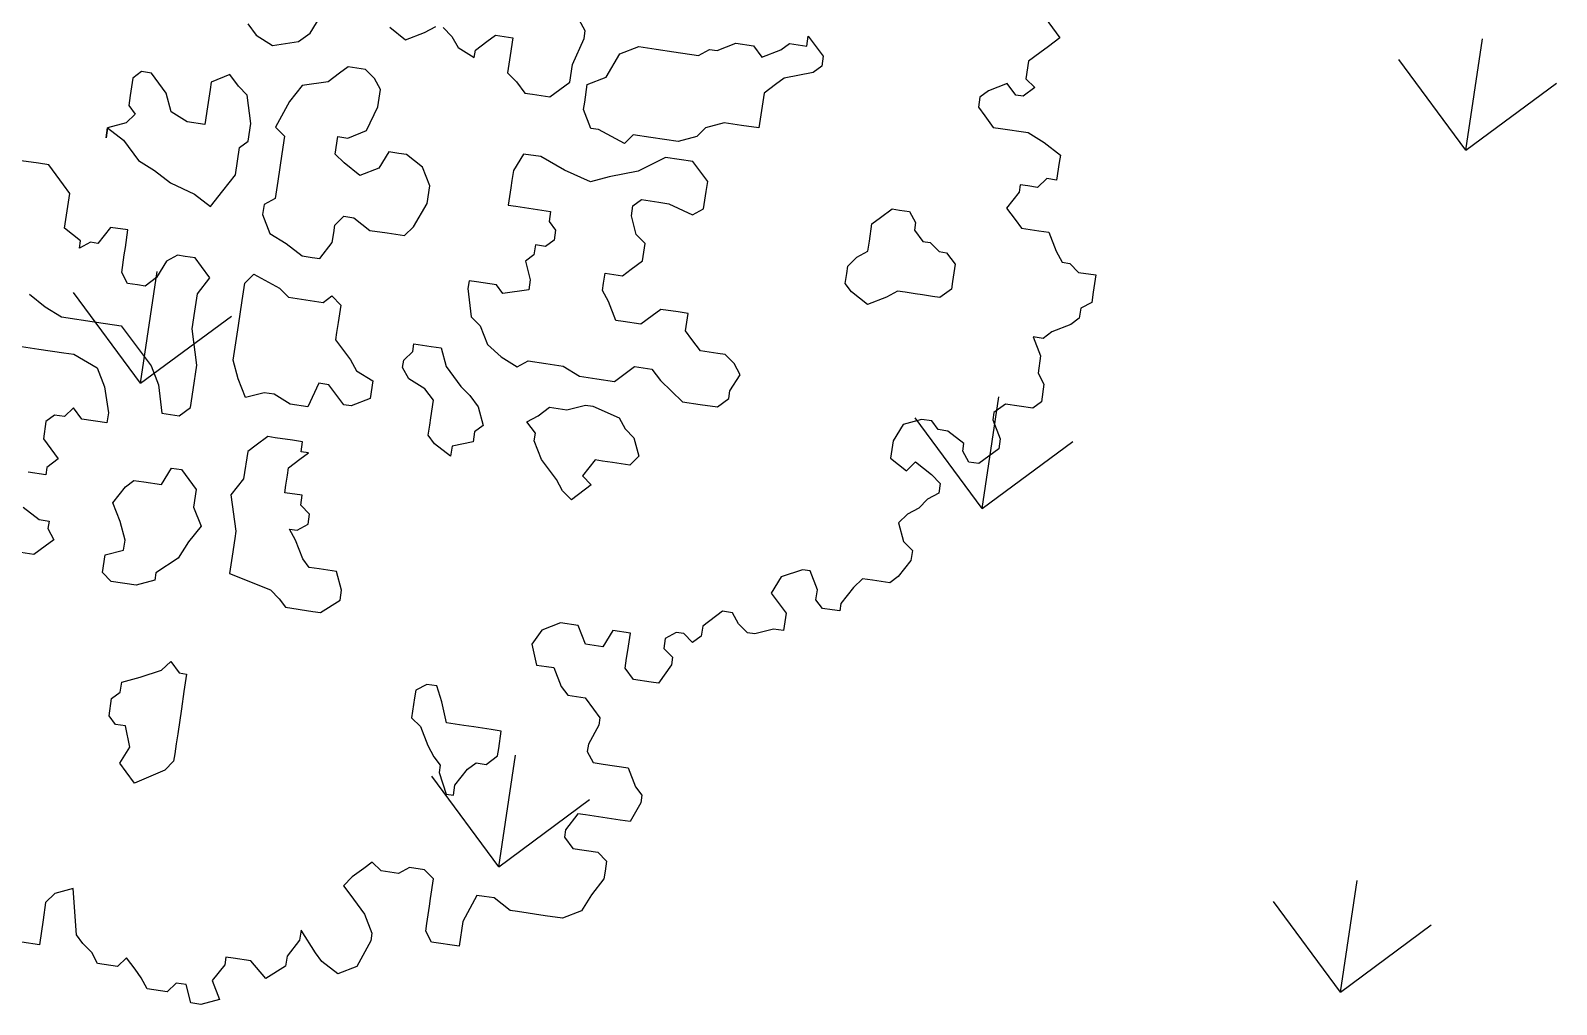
# Model space of a CAD drawing. Header units: millimetres. Extents: x 338 to 506, y 179 to 335.
# Drawn here: x 358.48 to 363.63, y 211.93 to 215.21 of the extents above; entities that cross this region are included whole.
import ezdxf

# ---------------------------------------------------------------- set-up
doc = ezdxf.new("R2010")
doc.units = ezdxf.units.MM
for name, color, linetype in [('ANDEN', 251, 'Continuous'), ('ARBOL-TOP', 3, 'Continuous'), ('MUROS', 32, 'Continuous')]:
    doc.layers.add(name, color=color, linetype=linetype)

# ---------------------------------------------------------------- blocks, each defined once
blk = doc.blocks.new('*X894')
at = {"color": 0}
for p, q in [((26.895, 131.2898), (27.1644, 131.5592)), ((26.895, 131.2898), (27.1644, 131.0203)), ((26.895, 131.2898), (27.276, 131.2898)), ((25.4581, 129.8529), (25.7275, 130.1223)), ((25.4581, 129.8529), (25.7275, 129.5835)), ((25.4581, 129.8529), (25.8391, 129.8529)), ((26.895, 128.4161), (27.1644, 128.6855)), ((26.895, 128.4161), (27.1644, 128.1467)), ((26.895, 128.4161), (27.276, 128.4161)), ((25.4581, 126.9792), (25.7275, 127.2486)), ((28.3318, 126.9792), (28.6012, 127.2486)), ((25.4581, 126.9792), (25.7275, 126.7098)), ((25.4581, 126.9792), (25.8391, 126.9792)), ((28.3318, 126.9792), (28.6012, 126.7098)), ((28.3318, 126.9792), (28.7128, 126.9792))]:
    blk.add_line(p, q, dxfattribs=at)
blk = doc.blocks.new('ARBOLITO')
at = {"linetype": 'ByBlock'}
for points in [[(463.3185, 69.1589), (463.333, 69.1444), (463.3247, 69.1361), (463.3185, 69.1298), (463.3102, 69.1215), (463.3102, 69.107), (463.3185, 69.1008), (463.3102, 69.0924), (463.3039, 69.0924), (463.2956, 69.1008), (463.2811, 69.0924), (463.2749, 69.0862), (463.2749, 69.0779), (463.2811, 69.0717), (463.2894, 69.0633), (463.2956, 69.0633), (463.3185, 69.0633), (463.333, 69.0571), (463.3476, 69.0488), (463.3476, 69.0426), (463.3476, 69.028), (463.3393, 69.028), (463.333, 69.0197), (463.3247, 69.0197), (463.3185, 69.0197), (463.3185, 69.0135), (463.3102, 68.9989), (463.3185, 68.9906), (463.3247, 68.9844), (463.3393, 68.9844), (463.3476, 68.9844), (463.3559, 68.9698), (463.3621, 68.9615), (463.3684, 68.9615), (463.3767, 68.9553), (463.3912, 68.9553), (463.3912, 68.9408), (463.3912, 68.9324), (463.3829, 68.9262), (463.3829, 68.9179), (463.3767, 68.9117), (463.3621, 68.9034), (463.3559, 68.8971), (463.3476, 68.8971), (463.3559, 68.8826), (463.3559, 68.868), (463.3621, 68.8597), (463.3621, 68.8452), (463.3559, 68.8389), (463.333, 68.8389), (463.3247, 68.8306), (463.3247, 68.8244), (463.333, 68.8098), (463.333, 68.8015), (463.3185, 68.787), (463.3102, 68.787), (463.3039, 68.7953), (463.3039, 68.8015), (463.2894, 68.8098), (463.2811, 68.8098), (463.2749, 68.8161), (463.2665, 68.8161), (463.252, 68.8098), (463.2458, 68.7953), (463.2458, 68.7808), (463.2603, 68.7724), (463.2665, 68.7808), (463.2811, 68.7724), (463.2894, 68.7662), (463.2894, 68.7579), (463.2811, 68.7517), (463.2749, 68.7434), (463.2665, 68.7371), (463.2603, 68.7288), (463.2665, 68.7143), (463.2749, 68.708), (463.2749, 68.6997), (463.2665, 68.6852), (463.2603, 68.6789), (463.2458, 68.6789), (463.2375, 68.6789), (463.2312, 68.6706), (463.2229, 68.6561), (463.2229, 68.6498), (463.2167, 68.6498), (463.2084, 68.6498), (463.2021, 68.6561), (463.2021, 68.6644), (463.1938, 68.6789), (463.1876, 68.6789), (463.171, 68.6706), (463.1647, 68.6561), (463.1793, 68.6415), (463.1793, 68.627), (463.171, 68.627), (463.1564, 68.6208), (463.1502, 68.6208), (463.1419, 68.627), (463.1356, 68.6353), (463.1273, 68.6353), (463.1128, 68.6208), (463.1128, 68.6124), (463.1065, 68.6062), (463.0982, 68.6124), (463.092, 68.6124), (463.0837, 68.6062), (463.0837, 68.5979), (463.092, 68.5917), (463.092, 68.5854), (463.0837, 68.5688), (463.0775, 68.5688), (463.0629, 68.5688), (463.0546, 68.5771), (463.0546, 68.5854), (463.0546, 68.5917), (463.0546, 68.6062), (463.0401, 68.6062), (463.0338, 68.5917), (463.0193, 68.5917), (463.011, 68.6062), (462.9964, 68.6062), (462.9819, 68.5979), (462.9756, 68.5854), (462.9819, 68.5688), (462.9902, 68.5688), (462.9964, 68.5688), (463.0047, 68.5543), (463.011, 68.548), (463.0255, 68.548), (463.0338, 68.5397), (463.0401, 68.5335), (463.0401, 68.5273), (463.0338, 68.5106), (463.0338, 68.5044), (463.0401, 68.4961), (463.0484, 68.4961), (463.0691, 68.4961), (463.0775, 68.4815), (463.0837, 68.4753), (463.0837, 68.4691), (463.0775, 68.4524), (463.0691, 68.4524), (463.0546, 68.4524), (463.0401, 68.4524), (463.0338, 68.4524), (463.0255, 68.4379), (463.0255, 68.4317), (463.0338, 68.4234), (463.0546, 68.4234), (463.0629, 68.4171), (463.0629, 68.4088), (463.0629, 68.4026), (463.0546, 68.388), (463.0484, 68.3735), (463.0338, 68.3652), (463.0193, 68.3652), (462.9964, 68.3652), (462.9902, 68.3652), (462.9756, 68.3735), (462.9673, 68.3735), (462.9611, 68.3735), (462.9528, 68.3506), (462.9528, 68.3299), (462.9299, 68.3299), (462.9237, 68.3382), (462.9237, 68.3444), (462.9237, 68.3589), (462.9237, 68.3652), (462.9237, 68.3818), (462.9154, 68.388), (462.9029, 68.388), (462.8946, 68.3818), (462.8801, 68.3818), (462.8717, 68.388), (462.8655, 68.3818), (462.8572, 68.3735), (462.851, 68.3652), (462.8572, 68.3589), (462.8717, 68.3444), (462.8801, 68.3299), (462.8801, 68.3236), (462.8717, 68.3008), (462.8572, 68.2925), (462.8427, 68.3008), (462.8364, 68.307), (462.8219, 68.3236), (462.8219, 68.3153), (462.8136, 68.3008), (462.8136, 68.2925), (462.799, 68.28), (462.7845, 68.2925), (462.7699, 68.2925), (462.7637, 68.2925), (462.7637, 68.2862), (462.7554, 68.2717), (462.7637, 68.2571), (462.7491, 68.2509), (462.7408, 68.2509), (462.7346, 68.2654), (462.7263, 68.2654), (462.7201, 68.2571), (462.7034, 68.2571), (462.6972, 68.2654), (462.691, 68.2717), (462.6827, 68.28), (462.6764, 68.2717), (462.6598, 68.2717), (462.6536, 68.28), (462.6453, 68.2862), (462.639, 68.2925), (462.6307, 68.3299), (462.6162, 68.3236), (462.6099, 68.3153), (462.6099, 68.3008), (462.6099, 68.28), (462.5954, 68.28)], [(463.3185, 69.1589), (463.333, 69.1444), (463.3247, 69.1361), (463.3185, 69.1298), (463.3102, 69.1215), (463.3102, 69.107), (463.3185, 69.1008), (463.3102, 69.0924), (463.3039, 69.0924), (463.2956, 69.1008), (463.2811, 69.0924), (463.2749, 69.0862), (463.2749, 69.0779), (463.2811, 69.0717), (463.2894, 69.0633), (463.2956, 69.0633), (463.3185, 69.0633), (463.333, 69.0571), (463.3476, 69.0488), (463.3476, 69.0426), (463.3476, 69.028), (463.3393, 69.028), (463.333, 69.0197), (463.3247, 69.0197), (463.3185, 69.0197), (463.3185, 69.0135), (463.3102, 68.9989), (463.3185, 68.9906), (463.3247, 68.9844), (463.3393, 68.9844), (463.3476, 68.9844), (463.3559, 68.9698), (463.3621, 68.9615), (463.3684, 68.9615), (463.3767, 68.9553), (463.3912, 68.9553), (463.3912, 68.9408), (463.3912, 68.9324), (463.3829, 68.9262), (463.3829, 68.9179), (463.3767, 68.9117), (463.3621, 68.9034), (463.3559, 68.8971), (463.3476, 68.8971), (463.3559, 68.8826), (463.3559, 68.868), (463.3621, 68.8597), (463.3621, 68.8452), (463.3559, 68.8389), (463.333, 68.8389), (463.3247, 68.8306), (463.3247, 68.8244), (463.333, 68.8098), (463.333, 68.8015), (463.3185, 68.787), (463.3102, 68.787), (463.3039, 68.7953), (463.3039, 68.8015), (463.2894, 68.8098), (463.2811, 68.8098), (463.2749, 68.8161), (463.2665, 68.8161), (463.252, 68.8098), (463.2458, 68.7953), (463.2458, 68.7808), (463.2603, 68.7724), (463.2665, 68.7808), (463.2811, 68.7724), (463.2894, 68.7662), (463.2894, 68.7579), (463.2811, 68.7517), (463.2749, 68.7434), (463.2665, 68.7371), (463.2603, 68.7288), (463.2665, 68.7143), (463.2749, 68.708), (463.2749, 68.6997), (463.2665, 68.6852), (463.2603, 68.6789), (463.2458, 68.6789), (463.2375, 68.6789), (463.2312, 68.6706), (463.2229, 68.6561), (463.2229, 68.6498), (463.2167, 68.6498), (463.2084, 68.6498), (463.2021, 68.6561), (463.2021, 68.6644), (463.1938, 68.6789), (463.1876, 68.6789), (463.171, 68.6706), (463.1647, 68.6561), (463.1793, 68.6415), (463.1793, 68.627), (463.171, 68.627), (463.1564, 68.6208), (463.1502, 68.6208), (463.1419, 68.627), (463.1356, 68.6353), (463.1273, 68.6353), (463.1128, 68.6208), (463.1128, 68.6124), (463.1065, 68.6062), (463.0982, 68.6124), (463.092, 68.6124), (463.0837, 68.6062), (463.0837, 68.5979), (463.092, 68.5917), (463.092, 68.5854), (463.0837, 68.5688), (463.0775, 68.5688), (463.0629, 68.5688), (463.0546, 68.5771), (463.0546, 68.5854), (463.0546, 68.5917), (463.0546, 68.6062), (463.0401, 68.6062), (463.0338, 68.5917), (463.0193, 68.5917), (463.011, 68.6062), (462.9964, 68.6062), (462.9819, 68.5979), (462.9756, 68.5854), (462.9819, 68.5688), (462.9902, 68.5688), (462.9964, 68.5688), (463.0047, 68.5543), (463.011, 68.548), (463.0255, 68.548), (463.0338, 68.5397), (463.0401, 68.5335), (463.0401, 68.5273), (463.0338, 68.5106), (463.0338, 68.5044), (463.0401, 68.4961), (463.0484, 68.4961), (463.0691, 68.4961), (463.0775, 68.4815), (463.0837, 68.4753), (463.0837, 68.4691), (463.0775, 68.4524), (463.0691, 68.4524), (463.0546, 68.4524), (463.0401, 68.4524), (463.0338, 68.4524), (463.0255, 68.4379), (463.0255, 68.4317), (463.0338, 68.4234), (463.0546, 68.4234), (463.0629, 68.4171), (463.0629, 68.4088), (463.0629, 68.4026), (463.0546, 68.388), (463.0484, 68.3735), (463.0338, 68.3652), (463.0193, 68.3652), (462.9964, 68.3652), (462.9902, 68.3652), (462.9756, 68.3735), (462.9673, 68.3735), (462.9611, 68.3735), (462.9528, 68.3506), (462.9528, 68.3299), (462.9299, 68.3299), (462.9237, 68.3382), (462.9237, 68.3444), (462.9237, 68.3589), (462.9237, 68.3652), (462.9237, 68.3818), (462.9154, 68.388), (462.9029, 68.388), (462.8946, 68.3818), (462.8801, 68.3818), (462.8717, 68.388), (462.8655, 68.3818), (462.8572, 68.3735), (462.851, 68.3652), (462.8572, 68.3589), (462.8717, 68.3444), (462.8801, 68.3299), (462.8801, 68.3236), (462.8717, 68.3008), (462.8572, 68.2925), (462.8427, 68.3008), (462.8364, 68.307), (462.8219, 68.3236), (462.8219, 68.3153), (462.8136, 68.3008), (462.8136, 68.2925), (462.799, 68.28), (462.7845, 68.2925), (462.7699, 68.2925), (462.7637, 68.2925), (462.7637, 68.2862), (462.7554, 68.2717), (462.7637, 68.2571), (462.7491, 68.2509), (462.7408, 68.2509), (462.7346, 68.2654), (462.7263, 68.2654), (462.7201, 68.2571), (462.7034, 68.2571), (462.6972, 68.2654), (462.691, 68.2717), (462.6827, 68.28), (462.6764, 68.2717), (462.6598, 68.2717), (462.6536, 68.28), (462.6453, 68.2862), (462.639, 68.2925), (462.6307, 68.3299), (462.6162, 68.3236), (462.6099, 68.3153), (462.6099, 68.3008), (462.6099, 68.28), (462.5954, 68.28)], [(462.6681, 69.0571), (462.6764, 69.0488), (462.691, 69.0426), (462.7117, 69.0488), (462.7201, 69.0571), (462.7263, 69.0717)], [(462.7845, 69.0717), (462.799, 69.0633), (462.8136, 69.0717), (462.8219, 69.0779)], [(462.8281, 69.0779), (462.8364, 69.0717), (462.8427, 69.0633), (462.8572, 69.0571), (462.8572, 69.0633), (462.8655, 69.0717), (462.8717, 69.0779), (462.8863, 69.0779), (462.8863, 69.0633), (462.8863, 69.0488), (462.8946, 69.0426), (462.9029, 69.0343), (462.9091, 69.0343), (462.9237, 69.0343), (462.9382, 69.0488), (462.9382, 69.0633), (462.9445, 69.0862), (462.9445, 69.0924), (462.9382, 69.1008)], [(462.6681, 69.0571), (462.6764, 69.0488), (462.691, 69.0426), (462.7117, 69.0488), (462.7201, 69.0571), (462.7263, 69.0717)], [(462.7845, 69.0717), (462.799, 69.0633), (462.8136, 69.0717), (462.8219, 69.0779)], [(462.8281, 69.0779), (462.8364, 69.0717), (462.8427, 69.0633), (462.8572, 69.0571), (462.8572, 69.0633), (462.8655, 69.0717), (462.8717, 69.0779), (462.8863, 69.0779), (462.8863, 69.0633), (462.8863, 69.0488), (462.8946, 69.0426), (462.9029, 69.0343), (462.9091, 69.0343), (462.9237, 69.0343), (462.9382, 69.0488), (462.9382, 69.0633), (462.9445, 69.0862), (462.9445, 69.0924), (462.9382, 69.1008)], [(462.9611, 69.0135), (462.9528, 69.028), (462.9528, 69.0343), (462.9528, 69.0488), (462.9673, 69.0571), (462.9756, 69.0779), (462.9902, 69.0862), (463.0047, 69.0862), (463.0193, 69.0862), (463.0401, 69.0862), (463.0484, 69.0924), (463.0546, 69.0924), (463.0691, 69.1008), (463.0837, 69.1008), (463.092, 69.0924), (463.1065, 69.1008), (463.1128, 69.107), (463.1273, 69.107), (463.1273, 69.1153), (463.1419, 69.1008), (463.1419, 69.0924), (463.1356, 69.0862), (463.1128, 69.0779), (463.1065, 69.0717), (463.0982, 69.0633), (463.0982, 69.0488), (463.0982, 69.0343), (463.0837, 69.0343), (463.0691, 69.0343), (463.0546, 69.028), (463.0484, 69.0197), (463.0338, 69.0135), (463.011, 69.0135), (462.9964, 69.0135), (462.9902, 69.0052), (462.9673, 69.0135), (462.9611, 69.0135), (462.9611, 69.0135)], [(462.9611, 69.0135), (462.9528, 69.028), (462.9528, 69.0343), (462.9528, 69.0488), (462.9673, 69.0571), (462.9756, 69.0779), (462.9902, 69.0862), (463.0047, 69.0862), (463.0193, 69.0862), (463.0401, 69.0862), (463.0484, 69.0924), (463.0546, 69.0924), (463.0691, 69.1008), (463.0837, 69.1008), (463.092, 69.0924), (463.1065, 69.1008), (463.1128, 69.107), (463.1273, 69.107), (463.1273, 69.1153), (463.1419, 69.1008), (463.1419, 69.0924), (463.1356, 69.0862), (463.1128, 69.0779), (463.1065, 69.0717), (463.0982, 69.0633), (463.0982, 69.0488), (463.0982, 69.0343), (463.0837, 69.0343), (463.0691, 69.0343), (463.0546, 69.028), (463.0484, 69.0197), (463.0338, 69.0135), (463.011, 69.0135), (462.9964, 69.0135), (462.9902, 69.0052), (462.9673, 69.0135), (462.9611, 69.0135)], [(462.7034, 68.9034), (462.7117, 68.8888), (462.7263, 68.8826), (462.7408, 68.8743), (462.7491, 68.8743), (462.7554, 68.8743), (462.7637, 68.8888), (462.7637, 68.8971), (462.7637, 68.9034), (462.7699, 68.9117), (462.7782, 68.9117), (462.7928, 68.9034), (462.8073, 68.9034), (462.8219, 68.9034), (462.8281, 68.9117), (462.8364, 68.9324), (462.8364, 68.947), (462.8281, 68.9615), (462.8136, 68.9698), (462.8073, 68.9698), (462.799, 68.9698), (462.7928, 68.9553), (462.7782, 68.947), (462.7637, 68.9553), (462.7554, 68.9615), (462.7554, 68.9761), (462.7637, 68.9761), (462.7782, 68.9844), (462.7845, 69.0052), (462.7845, 69.0197), (462.7782, 69.028), (462.7699, 69.0343), (462.7554, 69.0343), (462.7491, 69.028), (462.7408, 69.0197), (462.7201, 69.0135), (462.7117, 68.9989), (462.7034, 68.9761), (462.7117, 68.9698), (462.7117, 68.9553), (462.7117, 68.9324), (462.7117, 68.9179), (462.7034, 68.9117), (462.7034, 68.9034), (462.7034, 68.9034)], [(462.7034, 68.9034), (462.7117, 68.8888), (462.7263, 68.8826), (462.7408, 68.8743), (462.7491, 68.8743), (462.7554, 68.8743), (462.7637, 68.8888), (462.7637, 68.8971), (462.7637, 68.9034), (462.7699, 68.9117), (462.7782, 68.9117), (462.7928, 68.9034), (462.8073, 68.9034), (462.8219, 68.9034), (462.8281, 68.9117), (462.8364, 68.9324), (462.8364, 68.947), (462.8281, 68.9615), (462.8136, 68.9698), (462.8073, 68.9698), (462.799, 68.9698), (462.7928, 68.9553), (462.7782, 68.947), (462.7637, 68.9553), (462.7554, 68.9615), (462.7554, 68.9761), (462.7637, 68.9761), (462.7782, 68.9844), (462.7845, 69.0052), (462.7845, 69.0197), (462.7782, 69.028), (462.7699, 69.0343), (462.7554, 69.0343), (462.7491, 69.028), (462.7408, 69.0197), (462.7201, 69.0135), (462.7117, 68.9989), (462.7034, 68.9761), (462.7117, 68.9698), (462.7117, 68.9553), (462.7117, 68.9324), (462.7117, 68.9179), (462.7034, 68.9117), (462.7034, 68.9034)], [(462.5663, 68.9553), (462.5808, 68.947), (462.5954, 68.9324), (462.6099, 68.9262), (462.6245, 68.9179), (462.6453, 68.9117), (462.6598, 68.9034), (462.6681, 68.9179), (462.6764, 68.9324), (462.6764, 68.9553), (462.6827, 68.9615), (462.6827, 68.9761), (462.6764, 68.9989), (462.6681, 69.0052), (462.6598, 69.0135), (462.6453, 69.0052), (462.6453, 68.9989), (462.6453, 68.9844), (462.6453, 68.9698), (462.6307, 68.9698), (462.6162, 68.9761), (462.6099, 68.9906), (462.5954, 69.0052), (462.5871, 69.0052), (462.5808, 68.9989), (462.5808, 68.9844), (462.5808, 68.9761), (462.5871, 68.9698), (462.5808, 68.9615), (462.5663, 68.9553), (462.5663, 68.947), (462.5663, 68.9553), (462.5663, 68.9553)], [(462.5663, 68.9553), (462.5808, 68.947), (462.5954, 68.9324), (462.6099, 68.9262), (462.6245, 68.9179), (462.6453, 68.9117), (462.6598, 68.9034), (462.6681, 68.9179), (462.6764, 68.9324), (462.6764, 68.9553), (462.6827, 68.9615), (462.6827, 68.9761), (462.6764, 68.9989), (462.6681, 69.0052), (462.6598, 69.0135), (462.6453, 69.0052), (462.6453, 68.9989), (462.6453, 68.9844), (462.6453, 68.9698), (462.6307, 68.9698), (462.6162, 68.9761), (462.6099, 68.9906), (462.5954, 69.0052), (462.5871, 69.0052), (462.5808, 68.9989), (462.5808, 68.9844), (462.5808, 68.9761), (462.5871, 68.9698), (462.5808, 68.9615), (462.5663, 68.9553), (462.5663, 68.947), (462.5663, 68.9553)], [(462.9091, 68.868), (462.9029, 68.8743), (462.8863, 68.8743), (462.8801, 68.8743), (462.8801, 68.868), (462.8863, 68.8452), (462.8946, 68.8389), (462.9029, 68.8244), (462.9154, 68.8161), (462.9299, 68.8098), (462.9382, 68.8161), (462.9528, 68.8161), (462.9673, 68.8161), (462.9819, 68.8098), (462.9964, 68.8098), (463.011, 68.8098), (463.0255, 68.8244), (463.0401, 68.8244), (463.0484, 68.8161), (463.0691, 68.8015), (463.0837, 68.8015), (463.0982, 68.8015), (463.1065, 68.8098), (463.1065, 68.8161), (463.1128, 68.8306), (463.1065, 68.8389), (463.0982, 68.8452), (463.092, 68.8452), (463.0775, 68.8452), (463.0691, 68.8535), (463.0629, 68.8597), (463.0629, 68.8743), (463.0546, 68.8743), (463.0401, 68.8743), (463.0338, 68.868), (463.0255, 68.8597), (463.011, 68.8597), (463.0047, 68.8597), (462.9964, 68.8743), (462.9902, 68.8826), (462.9902, 68.8888), (462.9902, 68.8971), (463.0047, 68.8971), (463.011, 68.9034), (463.0193, 68.9117), (463.0193, 68.9262), (463.011, 68.9324), (463.0047, 68.947), (463.0047, 68.9553), (463.011, 68.9615), (463.0255, 68.9615), (463.0338, 68.9615), (463.0546, 68.9553), (463.0629, 68.9615), (463.0629, 68.9761), (463.0629, 68.9844), (463.0484, 68.9989), (463.0255, 68.9989), (463.0047, 68.9844), (462.9819, 68.9761), (462.9673, 68.9698), (462.9445, 68.9761), (462.9237, 68.9844), (462.9091, 68.9844), (462.9029, 68.9698), (462.9029, 68.9615), (462.9029, 68.9553), (462.9029, 68.9408), (462.9091, 68.9408), (462.9237, 68.9408), (462.9382, 68.9408), (462.9382, 68.9324), (462.9445, 68.9262), (462.9445, 68.9179), (462.9382, 68.9117), (462.9299, 68.9117), (462.9299, 68.9034), (462.9237, 68.8971), (462.9299, 68.8826), (462.9299, 68.8743), (462.9091, 68.868), (462.9091, 68.868)], [(462.9091, 68.868), (462.9029, 68.8743), (462.8863, 68.8743), (462.8801, 68.8743), (462.8801, 68.868), (462.8863, 68.8452), (462.8946, 68.8389), (462.9029, 68.8244), (462.9154, 68.8161), (462.9299, 68.8098), (462.9382, 68.8161), (462.9528, 68.8161), (462.9673, 68.8161), (462.9819, 68.8098), (462.9964, 68.8098), (463.011, 68.8098), (463.0255, 68.8244), (463.0401, 68.8244), (463.0484, 68.8161), (463.0691, 68.8015), (463.0837, 68.8015), (463.0982, 68.8015), (463.1065, 68.8098), (463.1065, 68.8161), (463.1128, 68.8306), (463.1065, 68.8389), (463.0982, 68.8452), (463.092, 68.8452), (463.0775, 68.8452), (463.0691, 68.8535), (463.0629, 68.8597), (463.0629, 68.8743), (463.0546, 68.8743), (463.0401, 68.8743), (463.0338, 68.868), (463.0255, 68.8597), (463.011, 68.8597), (463.0047, 68.8597), (462.9964, 68.8743), (462.9902, 68.8826), (462.9902, 68.8888), (462.9902, 68.8971), (463.0047, 68.8971), (463.011, 68.9034), (463.0193, 68.9117), (463.0193, 68.9262), (463.011, 68.9324), (463.0047, 68.947), (463.0047, 68.9553), (463.011, 68.9615), (463.0255, 68.9615), (463.0338, 68.9615), (463.0546, 68.9553), (463.0629, 68.9615), (463.0629, 68.9761), (463.0629, 68.9844), (463.0484, 68.9989), (463.0255, 68.9989), (463.0047, 68.9844), (462.9819, 68.9761), (462.9673, 68.9698), (462.9445, 68.9761), (462.9237, 68.9844), (462.9091, 68.9844), (462.9029, 68.9698), (462.9029, 68.9615), (462.9029, 68.9553), (462.9029, 68.9408), (462.9091, 68.9408), (462.9237, 68.9408), (462.9382, 68.9408), (462.9382, 68.9324), (462.9445, 68.9262), (462.9445, 68.9179), (462.9382, 68.9117), (462.9299, 68.9117), (462.9299, 68.9034), (462.9237, 68.8971), (462.9299, 68.8826), (462.9299, 68.8743), (462.9091, 68.868)], [(463.2375, 68.9179), (463.2312, 68.9179), (463.2229, 68.9117), (463.2084, 68.9034), (463.1938, 68.9117), (463.1876, 68.9179), (463.1876, 68.9262), (463.1876, 68.9324), (463.1938, 68.9408), (463.2021, 68.947), (463.2021, 68.9553), (463.2021, 68.9698), (463.2084, 68.9761), (463.2167, 68.9844), (463.2229, 68.9844), (463.2312, 68.9844), (463.2375, 68.9761), (463.2375, 68.9698), (463.2458, 68.9615), (463.252, 68.9615), (463.2603, 68.9553), (463.2665, 68.9553), (463.2749, 68.947), (463.2749, 68.9324), (463.2749, 68.9262), (463.2665, 68.9179), (463.2603, 68.9179), (463.252, 68.9179), (463.2458, 68.9179), (463.2375, 68.9179), (463.2375, 68.9179)], [(463.2375, 68.9179), (463.2312, 68.9179), (463.2229, 68.9117), (463.2084, 68.9034), (463.1938, 68.9117), (463.1876, 68.9179), (463.1876, 68.9262), (463.1876, 68.9324), (463.1938, 68.9408), (463.2021, 68.947), (463.2021, 68.9553), (463.2021, 68.9698), (463.2084, 68.9761), (463.2167, 68.9844), (463.2229, 68.9844), (463.2312, 68.9844), (463.2375, 68.9761), (463.2375, 68.9698), (463.2458, 68.9615), (463.252, 68.9615), (463.2603, 68.9553), (463.2665, 68.9553), (463.2749, 68.947), (463.2749, 68.9324), (463.2749, 68.9262), (463.2665, 68.9179), (463.2603, 68.9179), (463.252, 68.9179), (463.2458, 68.9179), (463.2375, 68.9179)], [(462.5227, 68.8098), (462.5372, 68.8015), (462.5517, 68.7953), (462.5808, 68.7953), (462.6016, 68.7953), (462.6162, 68.7808), (462.6307, 68.7662), (462.639, 68.7517), (462.6453, 68.7288), (462.6598, 68.7288), (462.6681, 68.7371), (462.6681, 68.7517), (462.6681, 68.7724), (462.6598, 68.8015), (462.6598, 68.8161), (462.6598, 68.8306), (462.6681, 68.8452), (462.6598, 68.8535), (462.6536, 68.8597), (462.6453, 68.8597), (462.639, 68.8597), (462.6307, 68.8535), (462.6245, 68.8389), (462.6162, 68.8306), (462.6099, 68.8306), (462.6016, 68.8306), (462.5954, 68.8389), (462.5954, 68.8535), (462.5954, 68.8597), (462.5954, 68.8743), (462.5808, 68.8743), (462.5725, 68.8597), (462.5663, 68.8597), (462.558, 68.8535), (462.558, 68.8597), (462.5434, 68.868), (462.5434, 68.8826), (462.5434, 68.8971), (462.5372, 68.9034), (462.5227, 68.9179), (462.5143, 68.9179), (462.4998, 68.9179)], [(462.5227, 68.8098), (462.5372, 68.8015), (462.5517, 68.7953), (462.5808, 68.7953), (462.6016, 68.7953), (462.6162, 68.7808), (462.6307, 68.7662), (462.639, 68.7517), (462.6453, 68.7288), (462.6598, 68.7288), (462.6681, 68.7371), (462.6681, 68.7517), (462.6681, 68.7724), (462.6598, 68.8015), (462.6598, 68.8161), (462.6598, 68.8306), (462.6681, 68.8452), (462.6598, 68.8535), (462.6536, 68.8597), (462.6453, 68.8597), (462.639, 68.8597), (462.6307, 68.8535), (462.6245, 68.8389), (462.6162, 68.8306), (462.6099, 68.8306), (462.6016, 68.8306), (462.5954, 68.8389), (462.5954, 68.8535), (462.5954, 68.8597), (462.5954, 68.8743), (462.5808, 68.8743), (462.5725, 68.8597), (462.5663, 68.8597), (462.558, 68.8535), (462.558, 68.8597), (462.5434, 68.868), (462.5434, 68.8826), (462.5434, 68.8971), (462.5372, 68.9034), (462.5227, 68.9179), (462.5143, 68.9179), (462.4998, 68.9179)], [(462.5227, 68.7662), (462.5372, 68.7662), (462.558, 68.7662), (462.5663, 68.7662), (462.5871, 68.7579), (462.5954, 68.7434), (462.6016, 68.7226), (462.6016, 68.7143), (462.5808, 68.7143), (462.5725, 68.7226), (462.5663, 68.7143), (462.558, 68.7143), (462.5517, 68.708), (462.5517, 68.6935), (462.5663, 68.6789), (462.558, 68.6706), (462.558, 68.6644), (462.5434, 68.6644)], [(462.5434, 68.6353), (462.558, 68.627), (462.5663, 68.627), (462.5663, 68.6208), (462.5725, 68.6124), (462.5663, 68.6062), (462.558, 68.5979), (462.5434, 68.5979)], [(462.5227, 68.7662), (462.5372, 68.7662), (462.558, 68.7662), (462.5663, 68.7662), (462.5871, 68.7579), (462.5954, 68.7434), (462.6016, 68.7226), (462.6016, 68.7143), (462.5808, 68.7143), (462.5725, 68.7226), (462.5663, 68.7143), (462.558, 68.7143), (462.5517, 68.708), (462.5517, 68.6935), (462.5663, 68.6789), (462.558, 68.6706), (462.558, 68.6644), (462.5434, 68.6644)], [(462.5434, 68.6353), (462.558, 68.627), (462.5663, 68.627), (462.5663, 68.6208), (462.5725, 68.6124), (462.5663, 68.6062), (462.558, 68.5979), (462.5434, 68.5979)], [(462.7034, 68.7662), (462.6972, 68.7808), (462.6972, 68.7953), (462.6972, 68.8098), (462.6972, 68.8306), (462.6972, 68.8452), (462.7034, 68.8535), (462.7263, 68.8452), (462.7346, 68.8389), (462.7491, 68.8389), (462.7637, 68.8389), (462.7699, 68.8452), (462.7782, 68.8389), (462.7782, 68.8244), (462.7782, 68.8161), (462.7782, 68.8098), (462.7928, 68.7953), (462.799, 68.787), (462.8136, 68.7808), (462.8136, 68.7662), (462.799, 68.7579), (462.7928, 68.7579), (462.7782, 68.7724), (462.7699, 68.7724), (462.7637, 68.7517), (462.7491, 68.7517), (462.7346, 68.7579), (462.7263, 68.7579), (462.7117, 68.7517), (462.7034, 68.7662), (462.7034, 68.7662)], [(462.7034, 68.7662), (462.6972, 68.7808), (462.6972, 68.7953), (462.6972, 68.8098), (462.6972, 68.8306), (462.6972, 68.8452), (462.7034, 68.8535), (462.7263, 68.8452), (462.7346, 68.8389), (462.7491, 68.8389), (462.7637, 68.8389), (462.7699, 68.8452), (462.7782, 68.8389), (462.7782, 68.8244), (462.7782, 68.8161), (462.7782, 68.8098), (462.7928, 68.7953), (462.799, 68.787), (462.8136, 68.7808), (462.8136, 68.7662), (462.799, 68.7579), (462.7928, 68.7579), (462.7782, 68.7724), (462.7699, 68.7724), (462.7637, 68.7517), (462.7491, 68.7517), (462.7346, 68.7579), (462.7263, 68.7579), (462.7117, 68.7517), (462.7034, 68.7662)], [(462.8863, 68.7288), (462.8717, 68.7371), (462.8655, 68.7434), (462.8655, 68.7517), (462.8655, 68.7579), (462.8655, 68.7724), (462.8572, 68.7808), (462.8427, 68.787), (462.8364, 68.7953), (462.8364, 68.8015), (462.8427, 68.8098), (462.8427, 68.8161), (462.8572, 68.8161), (462.8655, 68.8161), (462.8717, 68.8015), (462.8863, 68.787), (462.8946, 68.7808), (462.9029, 68.7724), (462.9091, 68.7579), (462.9029, 68.7517), (462.9029, 68.7434), (462.8863, 68.7371), (462.8863, 68.7288), (462.8863, 68.7288)], [(462.8863, 68.7288), (462.8717, 68.7371), (462.8655, 68.7434), (462.8655, 68.7517), (462.8655, 68.7579), (462.8655, 68.7724), (462.8572, 68.7808), (462.8427, 68.787), (462.8364, 68.7953), (462.8364, 68.8015), (462.8427, 68.8098), (462.8427, 68.8161), (462.8572, 68.8161), (462.8655, 68.8161), (462.8717, 68.8015), (462.8863, 68.787), (462.8946, 68.7808), (462.9029, 68.7724), (462.9091, 68.7579), (462.9029, 68.7517), (462.9029, 68.7434), (462.8863, 68.7371), (462.8863, 68.7288)], [(462.9902, 68.708), (462.9819, 68.7143), (462.9756, 68.7226), (462.9611, 68.7371), (462.9528, 68.7517), (462.9528, 68.7579), (462.9445, 68.7662), (462.9528, 68.7724), (462.9611, 68.7808), (462.9756, 68.7808), (462.9902, 68.787), (462.9964, 68.787), (463.0193, 68.7808), (463.0255, 68.7724), (463.0338, 68.7662), (463.0401, 68.7517), (463.0338, 68.7434), (463.0193, 68.7434), (463.011, 68.7434), (463.0047, 68.7434), (462.9964, 68.7288), (463.0047, 68.7226), (462.9902, 68.708), (462.9902, 68.708)], [(462.9902, 68.708), (462.9819, 68.7143), (462.9756, 68.7226), (462.9611, 68.7371), (462.9528, 68.7517), (462.9528, 68.7579), (462.9445, 68.7662), (462.9528, 68.7724), (462.9611, 68.7808), (462.9756, 68.7808), (462.9902, 68.787), (462.9964, 68.787), (463.0193, 68.7808), (463.0255, 68.7724), (463.0338, 68.7662), (463.0401, 68.7517), (463.0338, 68.7434), (463.0193, 68.7434), (463.011, 68.7434), (463.0047, 68.7434), (462.9964, 68.7288), (463.0047, 68.7226), (462.9902, 68.708)], [(462.7554, 68.5979), (462.7637, 68.5917), (462.7699, 68.5854), (462.7928, 68.5854), (462.799, 68.5854), (462.8136, 68.5979), (462.8136, 68.6062), (462.8073, 68.6208), (462.7928, 68.6208), (462.7845, 68.6208), (462.7782, 68.627), (462.7699, 68.6415), (462.7637, 68.6498), (462.7699, 68.6498), (462.7782, 68.6561), (462.7782, 68.6644), (462.7699, 68.6706), (462.7699, 68.6789), (462.7554, 68.6789), (462.7554, 68.6852), (462.7554, 68.6935), (462.7554, 68.6997), (462.7637, 68.708), (462.7699, 68.7143), (462.7637, 68.7143), (462.7637, 68.7226), (462.7554, 68.7226), (462.7408, 68.7226), (462.7346, 68.7226), (462.7263, 68.7143), (462.7201, 68.708), (462.7201, 68.6852), (462.7117, 68.6706), (462.7201, 68.6415), (462.7201, 68.6353), (462.7201, 68.6208), (462.7201, 68.6062), (462.7554, 68.5979), (462.7554, 68.5979)], [(462.7554, 68.5979), (462.7637, 68.5917), (462.7699, 68.5854), (462.7928, 68.5854), (462.799, 68.5854), (462.8136, 68.5979), (462.8136, 68.6062), (462.8073, 68.6208), (462.7928, 68.6208), (462.7845, 68.6208), (462.7782, 68.627), (462.7699, 68.6415), (462.7637, 68.6498), (462.7699, 68.6498), (462.7782, 68.6561), (462.7782, 68.6644), (462.7699, 68.6706), (462.7699, 68.6789), (462.7554, 68.6789), (462.7554, 68.6852), (462.7554, 68.6935), (462.7554, 68.6997), (462.7637, 68.708), (462.7699, 68.7143), (462.7637, 68.7143), (462.7637, 68.7226), (462.7554, 68.7226), (462.7408, 68.7226), (462.7346, 68.7226), (462.7263, 68.7143), (462.7201, 68.708), (462.7201, 68.6852), (462.7117, 68.6706), (462.7201, 68.6415), (462.7201, 68.6353), (462.7201, 68.6208), (462.7201, 68.6062), (462.7554, 68.5979)], [(462.6245, 68.5854), (462.6162, 68.5917), (462.6162, 68.6062), (462.6307, 68.6124), (462.6307, 68.6208), (462.6245, 68.6353), (462.6162, 68.6498), (462.6245, 68.6644), (462.6307, 68.6706), (462.639, 68.6706), (462.6536, 68.6706), (462.6598, 68.6852), (462.6681, 68.6852), (462.6827, 68.6706), (462.6827, 68.6561), (462.691, 68.6415), (462.6827, 68.627), (462.6764, 68.6124), (462.6598, 68.5979), (462.6598, 68.5917), (462.6453, 68.5854), (462.6245, 68.5854), (462.6245, 68.5854)], [(462.6245, 68.5854), (462.6162, 68.5917), (462.6162, 68.6062), (462.6307, 68.6124), (462.6307, 68.6208), (462.6245, 68.6353), (462.6162, 68.6498), (462.6245, 68.6644), (462.6307, 68.6706), (462.639, 68.6706), (462.6536, 68.6706), (462.6598, 68.6852), (462.6681, 68.6852), (462.6827, 68.6706), (462.6827, 68.6561), (462.691, 68.6415), (462.6827, 68.627), (462.6764, 68.6124), (462.6598, 68.5979), (462.6598, 68.5917), (462.6453, 68.5854), (462.6245, 68.5854)], [(462.9299, 68.4524), (462.9299, 68.4608), (462.9382, 68.4753), (462.9445, 68.4815), (462.9528, 68.4815), (462.9611, 68.4899), (462.9611, 68.4961), (462.9611, 68.5106), (462.9528, 68.5106), (462.9382, 68.5106), (462.9299, 68.5106), (462.9154, 68.5106), (462.9091, 68.5273), (462.9029, 68.5397), (462.8946, 68.5397), (462.8863, 68.5335), (462.8863, 68.5273), (462.8863, 68.5106), (462.8946, 68.5044), (462.9029, 68.4899), (462.9091, 68.4815), (462.9154, 68.4753), (462.9154, 68.4691), (462.9237, 68.4524), (462.9299, 68.4524), (462.9299, 68.4524)], [(462.9299, 68.4524), (462.9299, 68.4608), (462.9382, 68.4753), (462.9445, 68.4815), (462.9528, 68.4815), (462.9611, 68.4899), (462.9611, 68.4961), (462.9611, 68.5106), (462.9528, 68.5106), (462.9382, 68.5106), (462.9299, 68.5106), (462.9154, 68.5106), (462.9091, 68.5273), (462.9029, 68.5397), (462.8946, 68.5397), (462.8863, 68.5335), (462.8863, 68.5273), (462.8863, 68.5106), (462.8946, 68.5044), (462.9029, 68.4899), (462.9091, 68.4815), (462.9154, 68.4753), (462.9154, 68.4691), (462.9237, 68.4524), (462.9299, 68.4524)], [(462.6681, 68.4234), (462.6598, 68.4317), (462.6536, 68.4379), (462.6598, 68.4524), (462.6536, 68.4691), (462.6453, 68.4691), (462.639, 68.4753), (462.639, 68.4899), (462.6453, 68.4961), (462.6453, 68.5044), (462.6598, 68.5106), (462.6764, 68.5189), (462.6827, 68.5273), (462.691, 68.5189), (462.6972, 68.5189), (462.6972, 68.5044), (462.6972, 68.4899), (462.6972, 68.4691), (462.6972, 68.4608), (462.6972, 68.4524), (462.6972, 68.4462), (462.691, 68.4379), (462.6681, 68.4234), (462.6681, 68.4234)], [(462.6681, 68.4234), (462.6598, 68.4317), (462.6536, 68.4379), (462.6598, 68.4524), (462.6536, 68.4691), (462.6453, 68.4691), (462.639, 68.4753), (462.639, 68.4899), (462.6453, 68.4961), (462.6453, 68.5044), (462.6598, 68.5106), (462.6764, 68.5189), (462.6827, 68.5273), (462.691, 68.5189), (462.6972, 68.5189), (462.6972, 68.5044), (462.6972, 68.4899), (462.6972, 68.4691), (462.6972, 68.4608), (462.6972, 68.4524), (462.6972, 68.4462), (462.691, 68.4379), (462.6681, 68.4234)]]:
    blk.add_lwpolyline(points, dxfattribs=at)
blk = doc.blocks.new('A$C7152A42C')
at = {"layer": 'ANDEN', "color": 251, "linetype": 'Continuous'}
blk.add_blockref('*X894', (0, 0), dxfattribs=at)
at = {"layer": 'ARBOL-TOP', "color": 3, "linetype": 'ByBlock', "xscale": 4.090679926752369, "yscale": 4.090679926752369, "zscale": 4.090679926752369, "rotation": 270}
blk.add_blockref('ARBOLITO', (-254.34238, 2023.73797), dxfattribs=at)

msp = doc.modelspace()

# ---------------------------------------------------------------- block references
at = {"layer": 'MUROS', "color": 32, "rotation": 81.53046525965426}
msp.add_blockref('A$C7152A42C', (484.7482, 168.0844), dxfattribs=at)

doc.saveas('drawing.dxf')
